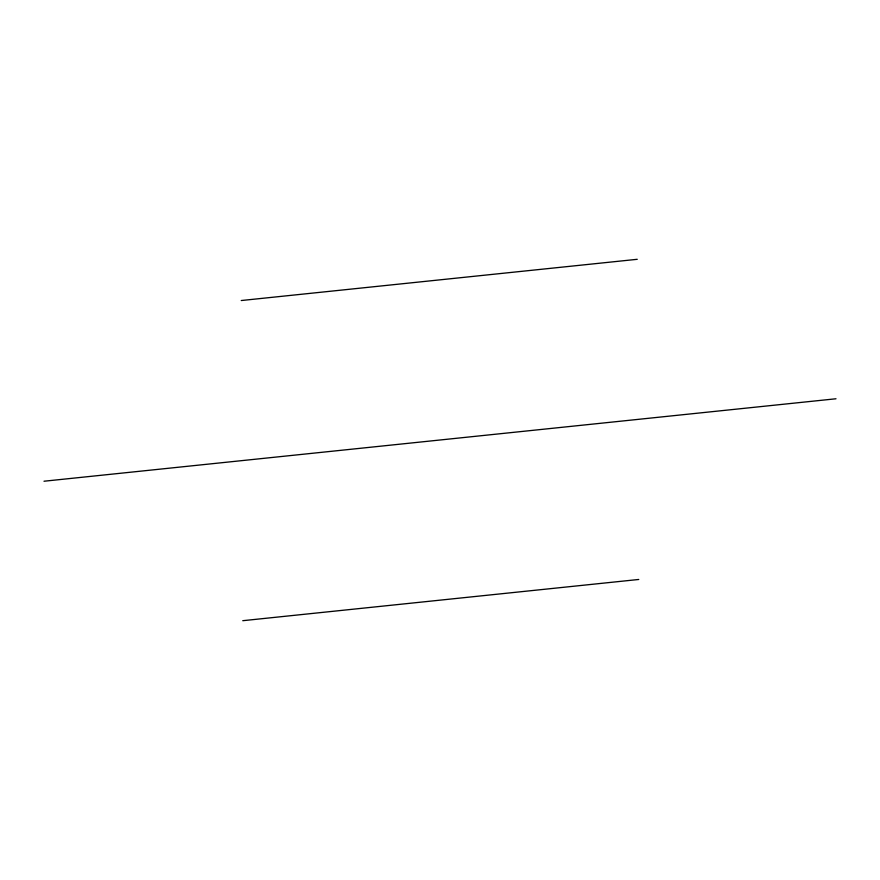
<?xml version="1.0" encoding="UTF-8"?>
<svg xmlns="http://www.w3.org/2000/svg" width="880" height="880" viewBox="0 0 880 880"><rect width="100%" height="100%" fill="white"/><g stroke="black" fill="none" stroke-linecap="round" stroke-linejoin="round"><path stroke-width="1.32" d="M241.241 300.531L637.241 259.303M44 481.228L836 398.772M242.759 620.697L638.759 579.469"/></g></svg>
